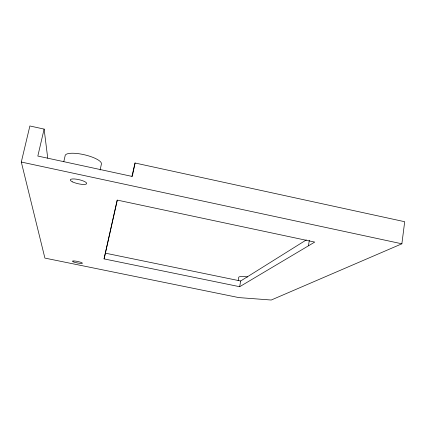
<?xml version="1.0" encoding="UTF-8"?>
<svg xmlns="http://www.w3.org/2000/svg" width="426" height="426" viewBox="0 0 426 426"><rect width="100%" height="100%" fill="white"/><g stroke="black" fill="none" stroke-linecap="round" stroke-linejoin="round"><path stroke-width="0.64" d="M47.733 158.142L44.118 129.099L29.879 125.974L21.3 162.045L44.9 258.097L238.81 297.593L271.234 300.026L401.872 243.8L404.7 221.717L135.053 163.009L131.922 176.284M308.461 245.813L309.308 240.264M238.161 280.622L238.698 277.47A11.305 1.917 9.7 0 1 247.612 276.943M117.161 200.177L104.066 258.896L239.678 286.709L240.653 281L306.321 239.907M135.053 163.009L132.284 176.465L37.823 156.06L44.118 129.099M100.115 170.038L101.452 163.829A18.632 5.123 13.1 0 0 83.448 154.558A18.632 5.123 13.1 0 0 65.093 155.953L63.831 161.55M104.066 258.896L117.31 200.103L314.729 242.085L239.678 286.709M105.27 253.14L240.653 281M21.3 162.045L401.872 243.8M73.916 262.017A5.064 0.756 11.8 0 0 82.234 263.375A5.064 0.756 11.8 0 0 76.206 261.191A5.064 0.756 11.8 0 0 73.916 262.017M72.596 181.918A8.435 2.087 12.8 0 0 86.425 183.952A8.435 2.087 12.8 0 0 76.472 179.186A8.435 2.087 12.8 0 0 72.596 181.918"/></g></svg>
